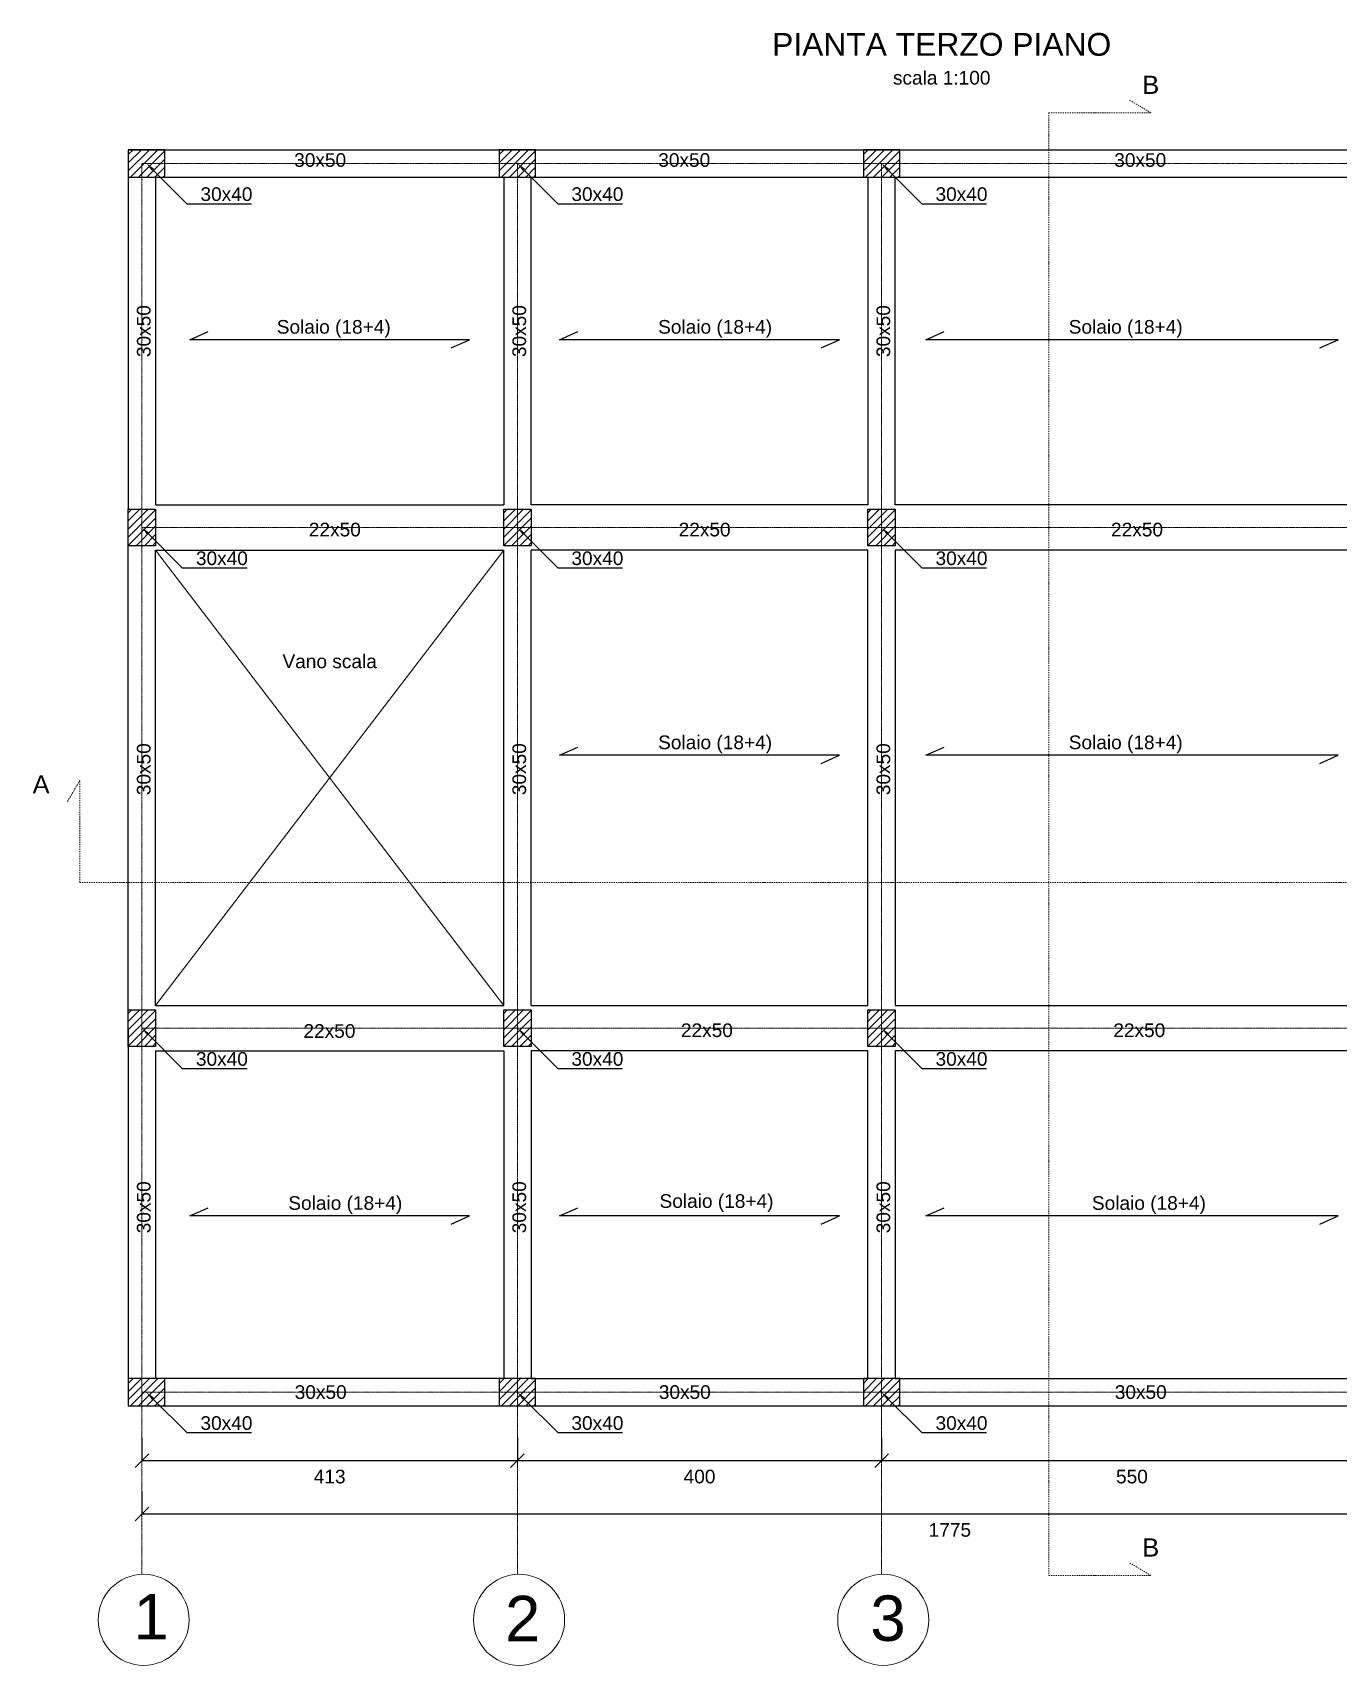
# Model space of a CAD drawing. Header units: millimetres. Extents: x -455371 to 117772, y -78417 to 116564.
# Drawn here: x -25989 to -11645, y -22450 to -4514 of the extents above; entities that cross this region are included whole.
import ezdxf
from ezdxf import colors
from ezdxf.entities.mleader import LeaderData, LeaderLine
from ezdxf.math import Vec2, Vec3

# ---------------------------------------------------------------- set-up
doc = ezdxf.new("R2010")
doc.units = ezdxf.units.MM
doc.linetypes.add('TRATTOPUNTO', pattern=[25.4, 12.7, -6.35, 0, -6.35])
doc.layers.get('0').update_dxf_attribs({"color": 255})
for name, color, linetype, lineweight in [('Cls', 7, 'Continuous', 25), ('fili fissi', 210, 'Continuous', 18), ('fili fissi tratteggiati', 210, 'TRATTOPUNTO', 18), ('quote', 5, 'Continuous', 15), ('Scritte', 7, 'Continuous', 15)]:
    doc.layers.add(name, color=color, linetype=linetype, lineweight=lineweight)
doc.layers.add('RETINI', color=253, linetype='Continuous')
doc.styles.get("Standard").update_dxf_attribs({"font": 'arial.ttf'})
doc.dimstyles.new('scala1 a 100', dxfattribs={"dimtxt": 150, "dimasz": 150, "dimexe": 0.18, "dimexo": 250, "dimgap": 100, "dimtad": 2, "dimdec": 0, "dimlfac": 0.1, "dimzin": 0, "dimdsep": 46, "dimtxsty": 'Standard', "dimblk": 'OBLIQUE', "dimcen": -100, "dimadec": 0, "dimazin": 0, "dimtfac": 1, "dimtdec": 0, "dimtofl": 0, "dimtmove": 0, "dimatfit": 3, "dimfxl": 250, "dimfxlon": 1, "dimtolj": 1, "dimtzin": 0, "dimarcsym": 0})

# ---------------------------------------------------------------- blocks, each defined once
blk = doc.blocks.new('_Oblique')
at = {"color": 0, "linetype": 'ByBlock', "lineweight": -2}
blk.add_line((-0.5, -0.5), (0.5, 0.5), dxfattribs=at)
blk = doc.blocks.new('*D2151')
at = {"layer": 'Defpoints', "color": 0, "transparency": 16777216}
for p in [(-24788, -19450), (-20663, -19450), (-20663, -20200)]:
    blk.add_point(p, dxfattribs=at)
at = {"layer": 'quote', "color": 0, "lineweight": -2, "transparency": 16777216}
for p, q in [((-24788, -19950), (-24788, -20200)), ((-20663, -19950), (-20663, -20200)), ((-24788, -20200), (-20663, -20200))]:
    blk.add_line(p, q, dxfattribs=at)
at = {"layer": 'quote', "color": 0, "lineweight": -2, "transparency": 16777216, "xscale": 150, "yscale": 150, "zscale": 150, "rotation": 180}
blk.add_blockref('_Oblique', (-24788, -20200), dxfattribs=at)
at = {"layer": 'quote', "color": 0, "lineweight": -2, "transparency": 16777216, "xscale": 150, "yscale": 150, "zscale": 150}
blk.add_blockref('_Oblique', (-20663, -20200), dxfattribs=at)
at = {"layer": 'quote', "color": 0, "transparency": 16777216, "insert": (-22726, -20377), "char_height": 150, "attachment_point": 5}
blk.add_mtext('\\A1;413', dxfattribs=at)
blk = doc.blocks.new('*D2152')
at = {"layer": 'Defpoints', "color": 0, "transparency": 16777216}
for p in [(-20663, -19450), (-16663, -19450), (-16663, -20200)]:
    blk.add_point(p, dxfattribs=at)
at = {"layer": 'quote', "color": 0, "lineweight": -2, "transparency": 16777216}
for p, q in [((-20663, -19950), (-20663, -20200)), ((-16663, -19950), (-16663, -20200)), ((-20663, -20200), (-16663, -20200))]:
    blk.add_line(p, q, dxfattribs=at)
at = {"layer": 'quote', "color": 0, "lineweight": -2, "transparency": 16777216, "xscale": 150, "yscale": 150, "zscale": 150, "rotation": 180}
blk.add_blockref('_Oblique', (-20663, -20200), dxfattribs=at)
at = {"layer": 'quote', "color": 0, "lineweight": -2, "transparency": 16777216, "xscale": 150, "yscale": 150, "zscale": 150}
blk.add_blockref('_Oblique', (-16663, -20200), dxfattribs=at)
at = {"layer": 'quote', "color": 0, "transparency": 16777216, "insert": (-18663, -20377), "char_height": 150, "attachment_point": 5}
blk.add_mtext('\\A1;400', dxfattribs=at)
blk = doc.blocks.new('*D2153')
at = {"layer": 'Defpoints', "color": 0, "transparency": 16777216}
for p in [(-16663, -19450), (-11163, -19450), (-11163, -20200)]:
    blk.add_point(p, dxfattribs=at)
at = {"layer": 'quote', "color": 0, "lineweight": -2, "transparency": 16777216}
for p, q in [((-16663, -19950), (-16663, -20200)), ((-11163, -19950), (-11163, -20200)), ((-16663, -20200), (-11163, -20200))]:
    blk.add_line(p, q, dxfattribs=at)
at = {"layer": 'quote', "color": 0, "lineweight": -2, "transparency": 16777216, "xscale": 150, "yscale": 150, "zscale": 150, "rotation": 180}
blk.add_blockref('_Oblique', (-16663, -20200), dxfattribs=at)
at = {"layer": 'quote', "color": 0, "lineweight": -2, "transparency": 16777216, "xscale": 150, "yscale": 150, "zscale": 150}
blk.add_blockref('_Oblique', (-11163, -20200), dxfattribs=at)
at = {"layer": 'quote', "color": 0, "transparency": 16777216, "insert": (-13913, -20377), "char_height": 150, "attachment_point": 5}
blk.add_mtext('\\A1;550', dxfattribs=at)
blk = doc.blocks.new('*D2147')
at = {"layer": 'Defpoints', "color": 0, "transparency": 16777216}
for p in [(-24788, -19450), (-7038, -19450), (-7038, -20786)]:
    blk.add_point(p, dxfattribs=at)
at = {"layer": 'quote', "color": 0, "lineweight": -2, "transparency": 16777216}
for p, q in [((-24788, -20536), (-24788, -20786)), ((-7038, -20536), (-7038, -20786)), ((-24788, -20786), (-7038, -20786))]:
    blk.add_line(p, q, dxfattribs=at)
at = {"layer": 'quote', "color": 0, "lineweight": -2, "transparency": 16777216, "xscale": 150, "yscale": 150, "zscale": 150, "rotation": 180}
blk.add_blockref('_Oblique', (-24788, -20786), dxfattribs=at)
at = {"layer": 'quote', "color": 0, "lineweight": -2, "transparency": 16777216, "xscale": 150, "yscale": 150, "zscale": 150}
blk.add_blockref('_Oblique', (-7038, -20786), dxfattribs=at)
at = {"layer": 'quote', "color": 0, "transparency": 16777216, "insert": (-15913, -20963), "char_height": 150, "attachment_point": 5}
blk.add_mtext('\\A1;1775', dxfattribs=at)

msp = doc.modelspace()

# ---------------------------------------------------------------- hatches: boundary and pattern name
at = {"layer": 'RETINI'}
h = msp.add_hatch(dxfattribs=at)
h.set_pattern_fill('ANSI31', color=256, scale=20)
h.set_pattern_definition([(45, (78593.794, -52022.914), (-44.90128, 44.90128), [])])
h.paths.add_polyline_path([(-24788.3, -5800.4), (-24938.3, -5800.4), (-24938.3, -6100.4), (-24788.3, -6100.4)])
h.paths.add_polyline_path([(-24538.3, -5800.4), (-24788.3, -5800.4), (-24788.3, -6100.4), (-24538.3, -6100.4)])
h = msp.add_hatch(dxfattribs=at)
h.set_pattern_fill('ANSI31', color=256, scale=20)
h.set_pattern_definition([(45, (82668.794, -52022.914), (-44.90128, 44.90128), [])])
h.paths.add_polyline_path([(-20713.3, -5800.4), (-20863.3, -5800.4), (-20863.3, -6100.4), (-20713.3, -6100.4)])
h.paths.add_polyline_path([(-20463.3, -5800.4), (-20713.3, -5800.4), (-20713.3, -6100.4), (-20463.3, -6100.4)])
h = msp.add_hatch(dxfattribs=at)
h.set_pattern_fill('ANSI31', color=256, scale=20)
h.set_pattern_definition([(45, (86668.794, -52022.914), (-44.90128, 44.90128), [])])
h.paths.add_polyline_path([(-16713.3, -5800.4), (-16863.3, -5800.4), (-16863.3, -6100.4), (-16713.3, -6100.4)])
h.paths.add_polyline_path([(-16463.3, -5800.4), (-16713.3, -5800.4), (-16713.3, -6100.4), (-16463.3, -6100.4)])
h = msp.add_hatch(dxfattribs=at)
h.set_pattern_fill('ANSI31', color=256, scale=20)
h.set_pattern_definition([(45, (65604.22, 5500), (-44.90128, 44.90128), [])])
h.paths.add_polyline_path([(-24788.3, -9750.4), (-24938.3, -9750.4), (-24938.3, -10150.4), (-24788.3, -10150.4)])
h.paths.add_polyline_path([(-24638.3, -9750.4), (-24788.3, -9750.4), (-24788.3, -9950.4), (-24638.3, -9950.4)])
h.paths.add_polyline_path([(-24638.3, -9950.4), (-24788.3, -9950.4), (-24788.3, -10150.4), (-24638.3, -10150.4)])
h = msp.add_hatch(dxfattribs=at)
h.set_pattern_fill('ANSI31', color=256, scale=20)
h.set_pattern_definition([(45, (69729.22, 5500), (-44.90128, 44.90128), [])])
h.paths.add_polyline_path([(-20663.3, -9750.4), (-20813.3, -9750.4), (-20813.3, -10150.4), (-20663.3, -10150.4)])
h.paths.add_polyline_path([(-20513.3, -9750.4), (-20663.3, -9750.4), (-20663.3, -9950.4), (-20513.3, -9950.4)])
h.paths.add_polyline_path([(-20513.3, -9950.4), (-20663.3, -9950.4), (-20663.3, -10150.4), (-20513.3, -10150.4)])
h = msp.add_hatch(dxfattribs=at)
h.set_pattern_fill('ANSI31', color=256, scale=20)
h.set_pattern_definition([(45, (73729.22, 5500), (-44.90128, 44.90128), [])])
h.paths.add_polyline_path([(-16663.3, -9750.4), (-16813.3, -9750.4), (-16813.3, -10150.4), (-16663.3, -10150.4)])
h.paths.add_polyline_path([(-16513.3, -9750.4), (-16663.3, -9750.4), (-16663.3, -9950.4), (-16513.3, -9950.4)])
h.paths.add_polyline_path([(-16513.3, -9950.4), (-16663.3, -9950.4), (-16663.3, -10150.4), (-16513.3, -10150.4)])
h = msp.add_hatch(dxfattribs=at)
h.set_pattern_fill('ANSI31', color=256, scale=20)
h.set_pattern_definition([(45, (65604.22, 1e-11), (-44.90128, 44.90128), [])])
h.paths.add_polyline_path([(-24788.3, -15250.4), (-24938.3, -15250.4), (-24938.3, -15650.4), (-24788.3, -15650.4)])
h.paths.add_polyline_path([(-24638.3, -15250.4), (-24788.3, -15250.4), (-24788.3, -15450.4), (-24638.3, -15450.4)])
h.paths.add_polyline_path([(-24638.3, -15450.4), (-24788.3, -15450.4), (-24788.3, -15650.4), (-24638.3, -15650.4)])
h = msp.add_hatch(dxfattribs=at)
h.set_pattern_fill('ANSI31', color=256, scale=20)
h.set_pattern_definition([(45, (69729.22, 1e-11), (-44.90128, 44.90128), [])])
h.paths.add_polyline_path([(-20663.3, -15250.4), (-20813.3, -15250.4), (-20813.3, -15650.4), (-20663.3, -15650.4)])
h.paths.add_polyline_path([(-20513.3, -15250.4), (-20663.3, -15250.4), (-20663.3, -15450.4), (-20513.3, -15450.4)])
h.paths.add_polyline_path([(-20513.3, -15450.4), (-20663.3, -15450.4), (-20663.3, -15650.4), (-20513.3, -15650.4)])
h = msp.add_hatch(dxfattribs=at)
h.set_pattern_fill('ANSI31', color=256, scale=20)
h.set_pattern_definition([(45, (73729.22, 2e-10), (-44.90128, 44.90128), [])])
h.paths.add_polyline_path([(-16663.3, -15250.4), (-16813.3, -15250.4), (-16813.3, -15650.4), (-16663.3, -15650.4)])
h.paths.add_polyline_path([(-16513.3, -15250.4), (-16663.3, -15250.4), (-16663.3, -15450.4), (-16513.3, -15450.4)])
h.paths.add_polyline_path([(-16513.3, -15450.4), (-16663.3, -15450.4), (-16663.3, -15650.4), (-16513.3, -15650.4)])
h = msp.add_hatch(dxfattribs=at)
h.set_pattern_fill('ANSI31', color=256, scale=20)
h.set_pattern_definition([(45, (78593.794, -65522.914), (-44.90128, 44.90128), [])])
h.paths.add_polyline_path([(-24788.3, -19300.4), (-24938.3, -19300.4), (-24938.3, -19600.4), (-24788.3, -19600.4)])
h.paths.add_polyline_path([(-24538.3, -19300.4), (-24788.3, -19300.4), (-24788.3, -19600.4), (-24538.3, -19600.4)])
h = msp.add_hatch(dxfattribs=at)
h.set_pattern_fill('ANSI31', color=256, scale=20)
h.set_pattern_definition([(45, (82668.794, -65522.914), (-44.90128, 44.90128), [])])
h.paths.add_polyline_path([(-20713.3, -19300.4), (-20863.3, -19300.4), (-20863.3, -19600.4), (-20713.3, -19600.4)])
h.paths.add_polyline_path([(-20463.3, -19300.4), (-20713.3, -19300.4), (-20713.3, -19600.4), (-20463.3, -19600.4)])
h = msp.add_hatch(dxfattribs=at)
h.set_pattern_fill('ANSI31', color=256, scale=20)
h.set_pattern_definition([(45, (86668.794, -65522.914), (-44.90128, 44.90128), [])])
h.paths.add_polyline_path([(-16713.3, -19300.4), (-16863.3, -19300.4), (-16863.3, -19600.4), (-16713.3, -19600.4)])
h.paths.add_polyline_path([(-16463.3, -19300.4), (-16713.3, -19300.4), (-16713.3, -19600.4), (-16463.3, -19600.4)])

# ---------------------------------------------------------------- linework, layer by layer
at = {"layer": 'Cls'}
for points in [[(-24938.3, -5800.4), (-20913.3, -5800.4)], [(-24938.3, -5800.4), (-24938.3, -6100.4), (-24538.3, -6100.4), (-24538.3, -5800.4), (-24938.3, -5800.4), (-24938.3, -5950.4)], [(-20913.3, -5800.4), (-16938.3, -5800.4)], [(-20863.3, -5800.4), (-20863.3, -6100.4), (-20463.3, -6100.4), (-20463.3, -5800.4), (-20863.3, -5800.4), (-20863.3, -5950.4)], [(-16938.3, -5800.4), (-16388.3, -5800.4)], [(-16863.3, -5800.4), (-16863.3, -6100.4), (-16463.3, -6100.4), (-16463.3, -5800.4), (-16863.3, -5800.4), (-16863.3, -5950.4)], [(-16388.3, -5800.4), (-11438.3, -5800.4)], [(-24938.3, -6100.4), (-24938.3, -9750.4)], [(-24638.3, -6100.4), (-24638.3, -9700.4)], [(-24638.3, -6100.4), (-20813.3, -6100.4), (-20813.3, -9700.4)], [(-20513.3, -9700.4), (-20513.3, -6100.4), (-16813.3, -6100.4), (-16813.3, -9700.4), (-20513.3, -9700.4)], [(-21390.6, -7977.8), (-21188.2, -7887.9), (-22725.8, -7887.9), (-24263.4, -7887.9), (-24061.1, -7798.1)], [(-17328.1, -7977.8), (-17125.7, -7887.9), (-18663.3, -7887.9), (-20200.9, -7887.9), (-19998.6, -7798.1)], [(-11848, -7977.8), (-11645.7, -7887.9), (-14640.9, -7887.9), (-16178.5, -7887.9), (-15976.2, -7798.1)], [(-24938.3, -10150.4), (-24938.3, -9750.4), (-24638.3, -9750.4), (-24638.3, -10150.4), (-24938.3, -10150.4)], [(-24638.3, -9700.4), (-20813.3, -9700.4)], [(-20813.3, -10150.4), (-20813.3, -9750.4), (-20513.3, -9750.4), (-20513.3, -10150.4), (-20813.3, -10150.4)], [(-16813.3, -10150.4), (-16813.3, -9750.4), (-16513.3, -9750.4), (-16513.3, -10150.4), (-16813.3, -10150.4)], [(-24938.3, -15450.4), (-24938.3, -10150.4)], [(-24638.3, -15200.4), (-24638.3, -10200.4)], [(-24638.3, -10200.4), (-20813.3, -10200.4)], [(-20813.3, -15200.4), (-20813.3, -10200.4)], [(-20513.3, -15200.4), (-20513.3, -10200.4)], [(-20513.3, -15200.4), (-16813.3, -15200.4), (-16813.3, -10200.4), (-20513.3, -10200.4)], [(-11313.3, -10200.4), (-16513.3, -10200.4), (-16513.3, -15200.4), (-11313.3, -15200.4)], [(-17328.1, -12542.3), (-17125.7, -12452.5), (-18663.3, -12452.5), (-20200.9, -12452.5), (-19998.6, -12362.7)], [(-11848, -12542.3), (-11645.7, -12452.5), (-14640.9, -12452.5), (-16178.5, -12452.5), (-15976.2, -12362.7)], [(-24638.3, -15200.4), (-20813.3, -15200.4)], [(-24938.3, -15650.4), (-24938.3, -15250.4), (-24638.3, -15250.4), (-24638.3, -15650.4), (-24938.3, -15650.4)], [(-20813.3, -15650.4), (-20813.3, -15250.4), (-20513.3, -15250.4), (-20513.3, -15650.4), (-20813.3, -15650.4)], [(-16813.3, -15650.4), (-16813.3, -15250.4), (-16513.3, -15250.4), (-16513.3, -15650.4), (-16813.3, -15650.4)], [(-24938.3, -15450.4), (-24938.3, -19300.4)], [(-24638.3, -15700.4), (-24638.3, -19300.4)], [(-20813.3, -15700.4), (-20813.3, -19300.4), (-24638.3, -19300.4)], [(-24638.3, -15700.4), (-20813.3, -15700.4)], [(-20513.3, -19300.4), (-16813.3, -19300.4), (-16813.3, -15700.4), (-20513.3, -15700.4)], [(-20513.3, -15700.4), (-20513.3, -19300.4)], [(-21390.6, -17602.8), (-21188.2, -17512.9), (-22725.8, -17512.9), (-24263.4, -17512.9), (-24061.1, -17423.1)], [(-17328.1, -17602.8), (-17125.7, -17512.9), (-18663.3, -17512.9), (-20200.9, -17512.9), (-19998.6, -17423.1)], [(-11848, -17602.8), (-11645.7, -17512.9), (-14640.9, -17512.9), (-16178.5, -17512.9), (-15976.2, -17423.1)], [(-24938.3, -19300.4), (-24938.3, -19600.4), (-24538.3, -19600.4), (-24538.3, -19300.4), (-24938.3, -19300.4), (-24938.3, -19450.4)], [(-20863.3, -19300.4), (-20863.3, -19600.4), (-20463.3, -19600.4), (-20463.3, -19300.4), (-20863.3, -19300.4), (-20863.3, -19450.4)], [(-16863.3, -19300.4), (-16863.3, -19600.4), (-16463.3, -19600.4), (-16463.3, -19300.4), (-16863.3, -19300.4), (-16863.3, -19450.4)], [(-16413.3, -19300.4), (-11413.3, -19300.4)], [(-24938.3, -19600.4), (-20413.3, -19600.4)], [(-20413.3, -19600.4), (-16938.3, -19600.4)], [(-16938.3, -19600.4), (-16388.3, -19600.4)], [(-16663.3, -19600.4), (-11163.3, -19600.4)]]:
    msp.add_lwpolyline(points, dxfattribs=at)
for points in [[(-11313.3, -9700.4), (-16513.3, -9700.4), (-16513.3, -6100.4), (-11313.3, -6100.4)], [(-11313.3, -15700.4), (-16513.3, -15700.4), (-16513.3, -19300.4), (-11313.3, -19300.4)]]:
    msp.add_lwpolyline(points, close=True, dxfattribs=at)
at = {"layer": 'fili fissi'}
for centre in [(-24769.8, -21950.1), (-20644.8, -21950.1), (-16644.8, -21950.1)]:
    msp.add_circle(centre, 500, dxfattribs=at)
at = {"layer": 'fili fissi tratteggiati'}
for p, q in [((-13706.7, -5393.7), (-13944.5, -5254.2)), ((-14825.8, -5393.7), (-13706.7, -5393.7)), ((-25470.8, -12730.7), (-25610.3, -12968.6)), ((-25470.8, -13849.9), (-25470.8, -12730.7)), ((-25470.8, -13849.9), (-4632.3, -13849.9)), ((-13706.7, -21461.5), (-13944.5, -21322)), ((-14825.8, -21461.5), (-13706.7, -21461.5))]:
    msp.add_line(p, q, dxfattribs=at)
at = {"layer": 'fili fissi tratteggiati', "ltscale": 0.25}
for p, q in [((-24788.3, -5950.4), (-4888.3, -5950.4)), ((-24788.3, -9950.4), (-4888.3, -9950.4)), ((-4888.3, -15450.4), (-24788.3, -15450.4))]:
    msp.add_line(p, q, dxfattribs=at)
at = {"layer": 'fili fissi tratteggiati'}
msp.add_lwpolyline([(-14825.8, -5393.7), (-14825.8, -21461.5)], dxfattribs=at)
at = {"layer": 'fili fissi tratteggiati', "ltscale": 0.25}
for points in [[(-24788.3, -21450.4), (-24788.3, -5950.4)], [(-20663.3, -5950.4), (-20663.3, -21450.4)], [(-16663.3, -21450.4), (-16663.3, -5950.4)], [(-24788.3, -19450.4), (-4888.3, -19450.4)]]:
    msp.add_lwpolyline(points, dxfattribs=at)
at = {"layer": 'quote'}
for points in [[(-24638.3, -10200.4), (-20813.3, -15200.4)], [(-24638.3, -15200.4), (-20813.3, -10200.4)]]:
    msp.add_lwpolyline(points, dxfattribs=at)

# ---------------------------------------------------------------- texts
at = {"layer": 'Scritte', "attachment_point": 1}
for s, width, gutter_width, heights, insert, char_height in [('\\pxqc;{\\H1.25x;PIANTA TERZO PIANO\\P\\H0.6x;scala 1:100}', 4003.336, 0, [854.8], (-18004.4, -4518.1), 200), ('\\pxqc;B', 437.901, 0, [313.3], (-13924.8, -4987.2), 200), ('30x50', 1161.595, 12.5, [0], (-23116.1, -5838.3), 150), ('30x50', 1161.595, 12.5, [0], (-19116.1, -5838.3), 150), ('30x50', 1161.595, 12.5, [0], (-14107.1, -5838.3), 150), ('Solaio (18+4)', 1399.609, 12.5, [0], (-23307.3, -7671.1), 150), ('Solaio (18+4)', 1399.609, 12.5, [0], (-19117.9, -7671.1), 150), ('Solaio (18+4)', 1399.609, 12.5, [0], (-14607.3, -7671.1), 150), ('22x50', 1161.595, 12.5, [0], (-22954.8, -9898.3), 150), ('22x50', 1161.595, 12.5, [0], (-18892.3, -9898.3), 150), ('22x50', 1161.595, 12.5, [0], (-14142.3, -9898.3), 150), ('Vano scala', 1399.609, 12.5, [0], (-23244.5, -11345.5), 150), ('Solaio (18+4)', 1399.609, 12.5, [0], (-19117.9, -12235.6), 150), ('Solaio (18+4)', 1399.609, 12.5, [0], (-14607.3, -12235.6), 150), ('\\pxqc;A', 437.901, 0, [313.3], (-26115.2, -12672.2), 200), ('22x50', 1161.595, 12.5, [0], (-23013.8, -15406.8), 150), ('22x50', 1161.595, 12.5, [0], (-18867.3, -15398.3), 150), ('22x50', 1161.595, 12.5, [0], (-14117.3, -15398.3), 150), ('Solaio (18+4)', 1399.609, 12.5, [0], (-23180.4, -17296.1), 150), ('Solaio (18+4)', 1399.609, 12.5, [0], (-19102.4, -17274.6), 150), ('Solaio (18+4)', 1399.609, 12.5, [0], (-14352.4, -17296.1), 150), ('30x50', 96.457, 12.5, [0], (-23110.3, -19373.1), 150), ('30x50', 1161.595, 12.5, [0], (-19110.3, -19373.1), 150), ('30x50', 1161.595, 12.5, [0], (-14101.3, -19373.1), 150), ('\\pxqc;B', 437.901, 0, [313.3], (-13924.8, -21055), 200), ('1', 937.472, 12.5, [0], (-24881.1, -21665.7), 500), ('2', 937.472, 12.5, [0], (-20800, -21686.4), 500), ('3', 937.472, 12.5, [0], (-16786.6, -21681.8), 500)]:
    msp.add_mtext_dynamic_manual_height_columns(s, width=width, gutter_width=gutter_width, heights=heights, dxfattribs=dict(at, insert=insert, char_height=char_height))
at = {"layer": 'Scritte', "char_height": 150, "attachment_point": 1, "rotation": 90}
for insert in [(-24843.8, -8078.6), (-20718.8, -8078.6), (-16718.8, -8078.6), (-24843.8, -12891.1), (-20718.8, -12891.1), (-16718.8, -12891.1), (-24843.8, -17703.6), (-20718.8, -17703.6), (-16718.8, -17703.6)]:
    msp.add_mtext_dynamic_manual_height_columns('30x50', width=1136.536, gutter_width=12.5, heights=[0], dxfattribs=dict(at, insert=insert))

# ---------------------------------------------------------------- dimensions: what is measured, and where the dimension line sits
at = {"layer": 'quote'}
for base, p1, p2, picture, middle in [((-20663.3369198, -20200.0565188), (-24788.3369198, -19450.4367595), (-20663.3369198, -19450.4367595), '*D2151', (-22725.8369198, -20376.6936266)), ((-7038.3, -20786.3), (-24788.3, -19450.4), (-7038.3, -19450.4), '*D2147', (-15913.3, -20962.9))]:
    dim = msp.add_linear_dim(base=base, p1=p1, p2=p2, dimstyle='scala1 a 100', dxfattribs=at)
    dim.commit()
    dim.dimension.update_dxf_attribs({"geometry": picture, "text_midpoint": middle})
for base, p1, p2, picture, middle in [((-16663.3, -20200.1), (-20663.3, -19450.4), (-16663.3, -19450.4), '*D2152', (-18663.3, -20376.6)), ((-11163.3, -20200.1), (-16663.3, -19450.4), (-11163.3, -19450.4), '*D2153', (-13913.3, -20376.6))]:
    dim = msp.add_linear_dim(base=base, p1=p1, p2=p2, dimstyle='scala1 a 100', override={"dimtmove": 1}, dxfattribs=at)
    dim.commit()
    dim.dimension.update_dxf_attribs({"geometry": picture, "text_midpoint": middle})

# ---------------------------------------------------------------- leaders
ml = msp.add_multileader_mtext('Standard', dxfattribs=at)
ml.set_content('30x40', color=256)
ml.set_leader_properties()
ml.build(insert=Vec2(0, 0))
ml.multileader.update_dxf_attribs({"text_left_attachment_type": 6, "text_right_attachment_type": 6, "dogleg_length": 100, "arrow_head_size": 100})
ctx = ml.context
ctx.base_point, ctx.char_height, ctx.arrow_head_size, ctx.landing_gap_size, ctx.plane_origin = Vec3(-24195.5, -6393.3), 150, 100, 50, Vec3(-24738.3, -5950.4)
ctx.left_attachment, ctx.right_attachment = 6, 6
notes = []
notes.append((ctx, [(0, (1, 1, 0), (-24295.5, -6393.3), (1, 0), 100, [(0, [(-24738.3, -5950.4), (-24295.5, -6393.3)], 0, [])])]))
ctx.mtext.insert, ctx.mtext.flow_direction = Vec3(-24145.5, -6213.3), 5
ml = msp.add_multileader_mtext('Standard', dxfattribs=at)
ml.set_content('30x40', color=256)
ml.set_leader_properties()
ml.build(insert=Vec2(0, 0))
ml.multileader.update_dxf_attribs({"text_left_attachment_type": 6, "text_right_attachment_type": 6, "dogleg_length": 100, "arrow_head_size": 100})
ctx = ml.context
ctx.base_point, ctx.char_height, ctx.arrow_head_size, ctx.landing_gap_size, ctx.plane_origin = Vec3(-20120.5, -6393.3), 150, 100, 50, Vec3(-20663.3, -5950.4)
ctx.left_attachment, ctx.right_attachment = 6, 6
notes.append((ctx, [(0, (1, 1, 0), (-20220.5, -6393.3), (1, 0), 100, [(0, [(-20663.3, -5950.4), (-20220.5, -6393.3)], 0, [])])]))
ctx.mtext.insert, ctx.mtext.flow_direction = Vec3(-20070.5, -6213.3), 5
ml = msp.add_multileader_mtext('Standard', dxfattribs=at)
ml.set_content('30x40', color=256)
ml.set_leader_properties()
ml.build(insert=Vec2(0, 0))
ml.multileader.update_dxf_attribs({"text_left_attachment_type": 6, "text_right_attachment_type": 6, "dogleg_length": 100, "arrow_head_size": 100})
ctx = ml.context
ctx.base_point, ctx.char_height, ctx.arrow_head_size, ctx.landing_gap_size, ctx.plane_origin = Vec3(-16120.5, -6393.3), 150, 100, 50, Vec3(-16663.3, -5950.4)
ctx.left_attachment, ctx.right_attachment = 6, 6
notes.append((ctx, [(0, (1, 1, 0), (-16220.5, -6393.3), (1, 0), 100, [(0, [(-16663.3, -5950.4), (-16220.5, -6393.3)], 0, [])])]))
ctx.mtext.insert, ctx.mtext.flow_direction = Vec3(-16070.5, -6213.3), 5
ml = msp.add_multileader_mtext('Standard', dxfattribs=at)
ml.set_content('30x40', color=256)
ml.set_leader_properties()
ml.build(insert=Vec2(0, 0))
ml.multileader.update_dxf_attribs({"text_left_attachment_type": 6, "text_right_attachment_type": 6, "dogleg_length": 100, "arrow_head_size": 100})
ctx = ml.context
ctx.base_point, ctx.char_height, ctx.arrow_head_size, ctx.landing_gap_size, ctx.plane_origin = Vec3(-24245.5, -10393.3), 150, 100, 50, Vec3(-24788.3, -9950.4)
ctx.left_attachment, ctx.right_attachment = 6, 6
notes.append((ctx, [(0, (1, 1, 0), (-24345.5, -10393.3), (1, 0), 100, [(0, [(-24788.3, -9950.4), (-24345.5, -10393.3)], 0, [])])]))
ctx.mtext.insert, ctx.mtext.flow_direction = Vec3(-24195.5, -10213.3), 5
ml = msp.add_multileader_mtext('Standard', dxfattribs=at)
ml.set_content('30x40', color=256)
ml.set_leader_properties()
ml.build(insert=Vec2(0, 0))
ml.multileader.update_dxf_attribs({"text_left_attachment_type": 6, "text_right_attachment_type": 6, "dogleg_length": 100, "arrow_head_size": 100})
ctx = ml.context
ctx.base_point, ctx.char_height, ctx.arrow_head_size, ctx.landing_gap_size, ctx.plane_origin = Vec3(-20120.5, -10393.3), 150, 100, 50, Vec3(-20663.3, -9950.4)
ctx.left_attachment, ctx.right_attachment = 6, 6
notes.append((ctx, [(0, (1, 1, 0), (-20220.5, -10393.3), (1, 0), 100, [(0, [(-20663.3, -9950.4), (-20220.5, -10393.3)], 0, [])])]))
ctx.mtext.insert, ctx.mtext.flow_direction = Vec3(-20070.5, -10213.3), 5
ml = msp.add_multileader_mtext('Standard', dxfattribs=at)
ml.set_content('30x40', color=256)
ml.set_leader_properties()
ml.build(insert=Vec2(0, 0))
ml.multileader.update_dxf_attribs({"text_left_attachment_type": 6, "text_right_attachment_type": 6, "dogleg_length": 100, "arrow_head_size": 100})
ctx = ml.context
ctx.base_point, ctx.char_height, ctx.arrow_head_size, ctx.landing_gap_size, ctx.plane_origin = Vec3(-16120.5, -10393.3), 150, 100, 50, Vec3(-16663.3, -9950.4)
ctx.left_attachment, ctx.right_attachment = 6, 6
notes.append((ctx, [(0, (1, 1, 0), (-16220.5, -10393.3), (1, 0), 100, [(0, [(-16663.3, -9950.4), (-16220.5, -10393.3)], 0, [])])]))
ctx.mtext.insert, ctx.mtext.flow_direction = Vec3(-16070.5, -10213.3), 5
ml = msp.add_multileader_mtext('Standard', dxfattribs=at)
ml.set_content('30x40', color=256)
ml.set_leader_properties()
ml.build(insert=Vec2(0, 0))
ml.multileader.update_dxf_attribs({"text_left_attachment_type": 6, "text_right_attachment_type": 6, "dogleg_length": 100, "arrow_head_size": 100})
ctx = ml.context
ctx.base_point, ctx.char_height, ctx.arrow_head_size, ctx.landing_gap_size, ctx.plane_origin = Vec3(-24245.5, -15893.3), 150, 100, 50, Vec3(-24788.3, -15450.4)
ctx.left_attachment, ctx.right_attachment = 6, 6
notes.append((ctx, [(0, (1, 1, 0), (-24345.5, -15893.3), (1, 0), 100, [(0, [(-24788.3, -15450.4), (-24345.5, -15893.3)], 0, [])])]))
ctx.mtext.insert, ctx.mtext.flow_direction = Vec3(-24195.5, -15713.3), 5
ml = msp.add_multileader_mtext('Standard', dxfattribs=at)
ml.set_content('30x40', color=256)
ml.set_leader_properties()
ml.build(insert=Vec2(0, 0))
ml.multileader.update_dxf_attribs({"text_left_attachment_type": 6, "text_right_attachment_type": 6, "dogleg_length": 100, "arrow_head_size": 100})
ctx = ml.context
ctx.base_point, ctx.char_height, ctx.arrow_head_size, ctx.landing_gap_size, ctx.plane_origin = Vec3(-20120.5, -15893.3), 150, 100, 50, Vec3(-20663.3, -15450.4)
ctx.left_attachment, ctx.right_attachment = 6, 6
notes.append((ctx, [(0, (1, 1, 0), (-20220.5, -15893.3), (1, 0), 100, [(0, [(-20663.3, -15450.4), (-20220.5, -15893.3)], 0, [])])]))
ctx.mtext.insert, ctx.mtext.flow_direction = Vec3(-20070.5, -15713.3), 5
ml = msp.add_multileader_mtext('Standard', dxfattribs=at)
ml.set_content('30x40', color=256)
ml.set_leader_properties()
ml.build(insert=Vec2(0, 0))
ml.multileader.update_dxf_attribs({"text_left_attachment_type": 6, "text_right_attachment_type": 6, "dogleg_length": 100, "arrow_head_size": 100})
ctx = ml.context
ctx.base_point, ctx.char_height, ctx.arrow_head_size, ctx.landing_gap_size, ctx.plane_origin = Vec3(-16120.5, -15893.3), 150, 100, 50, Vec3(-16663.3, -15450.4)
ctx.left_attachment, ctx.right_attachment = 6, 6
notes.append((ctx, [(0, (1, 1, 0), (-16220.5, -15893.3), (1, 0), 100, [(0, [(-16663.3, -15450.4), (-16220.5, -15893.3)], 0, [])])]))
ctx.mtext.insert, ctx.mtext.flow_direction = Vec3(-16070.5, -15713.3), 5
ml = msp.add_multileader_mtext('Standard', dxfattribs=at)
ml.set_content('30x40', color=256)
ml.set_leader_properties()
ml.build(insert=Vec2(0, 0))
ml.multileader.update_dxf_attribs({"text_left_attachment_type": 6, "text_right_attachment_type": 6, "dogleg_length": 100, "arrow_head_size": 100})
ctx = ml.context
ctx.base_point, ctx.char_height, ctx.arrow_head_size, ctx.landing_gap_size, ctx.plane_origin = Vec3(-24195.5, -19893.3), 150, 100, 50, Vec3(-24738.3, -19450.4)
ctx.left_attachment, ctx.right_attachment = 6, 6
notes.append((ctx, [(0, (1, 1, 0), (-24295.5, -19893.3), (1, 0), 100, [(0, [(-24738.3, -19450.4), (-24295.5, -19893.3)], 0, [])])]))
ctx.mtext.insert, ctx.mtext.flow_direction = Vec3(-24145.5, -19713.3), 5
ml = msp.add_multileader_mtext('Standard', dxfattribs=at)
ml.set_content('30x40', color=256)
ml.set_leader_properties()
ml.build(insert=Vec2(0, 0))
ml.multileader.update_dxf_attribs({"text_left_attachment_type": 6, "text_right_attachment_type": 6, "dogleg_length": 100, "arrow_head_size": 100})
ctx = ml.context
ctx.base_point, ctx.char_height, ctx.arrow_head_size, ctx.landing_gap_size, ctx.plane_origin = Vec3(-20120.5, -19893.3), 150, 100, 50, Vec3(-20663.3, -19450.4)
ctx.left_attachment, ctx.right_attachment = 6, 6
notes.append((ctx, [(0, (1, 1, 0), (-20220.5, -19893.3), (1, 0), 100, [(0, [(-20663.3, -19450.4), (-20220.5, -19893.3)], 0, [])])]))
ctx.mtext.insert, ctx.mtext.flow_direction = Vec3(-20070.5, -19713.3), 5
ml = msp.add_multileader_mtext('Standard', dxfattribs=at)
ml.set_content('30x40', color=256)
ml.set_leader_properties()
ml.build(insert=Vec2(0, 0))
ml.multileader.update_dxf_attribs({"text_left_attachment_type": 6, "text_right_attachment_type": 6, "dogleg_length": 100, "arrow_head_size": 100})
ctx = ml.context
ctx.base_point, ctx.char_height, ctx.arrow_head_size, ctx.landing_gap_size, ctx.plane_origin = Vec3(-16120.5, -19893.3), 150, 100, 50, Vec3(-16663.3, -19450.4)
ctx.left_attachment, ctx.right_attachment = 6, 6
notes.append((ctx, [(0, (1, 1, 0), (-16220.5, -19893.3), (1, 0), 100, [(0, [(-16663.3, -19450.4), (-16220.5, -19893.3)], 0, [])])]))
ctx.mtext.insert, ctx.mtext.flow_direction = Vec3(-16070.5, -19713.3), 5
for ctx, leaders in notes:
    for number, flags, end, landing, length, lines in leaders:
        leader = LeaderData()
        leader.index, (leader.has_last_leader_line, leader.has_dogleg_vector, leader.attachment_direction) = number, flags
        leader.last_leader_point, leader.dogleg_vector, leader.dogleg_length = Vec3(end), Vec3(landing), length
        for number, points, colour, breaks in lines:
            line = LeaderLine()
            line.index, line.vertices, line.color, line.breaks = number, Vec3.list(points), colors.encode_raw_color(colour), breaks
            leader.lines.append(line)
        ctx.leaders.append(leader)

doc.saveas('drawing.dxf')
